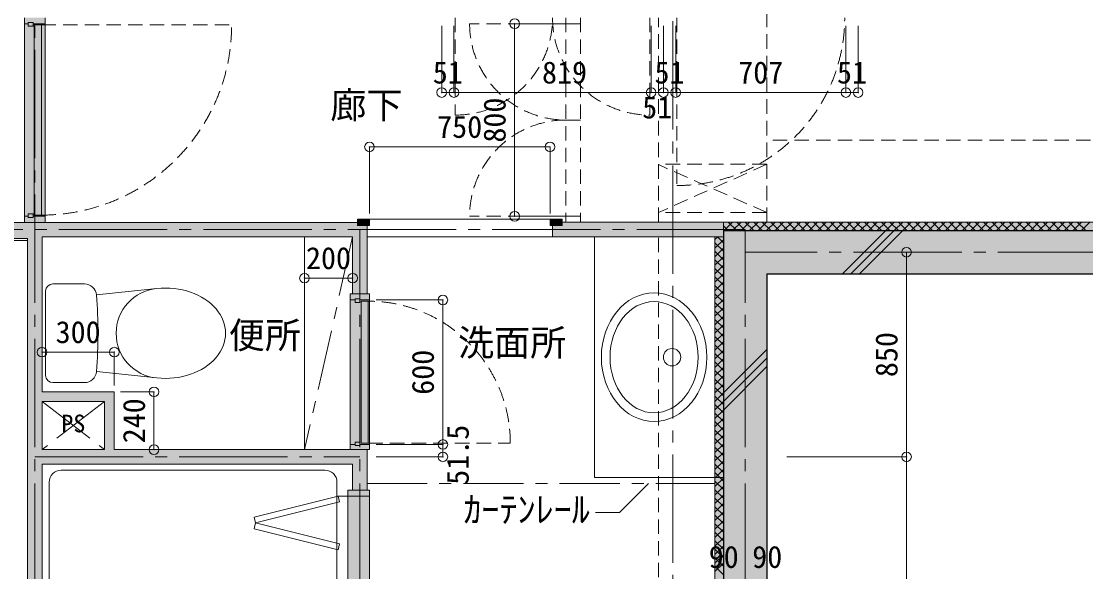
# Model space of a CAD drawing. Units: millimetres at full size, sheet at 1:50. Extents: x -9674 to 9699, y -6794 to 6791.
# Drawn here: x -789 to 3633, y -1408 to 878 of the extents above; entities that cross this region are included whole.
import ezdxf
from ezdxf.enums import TextEntityAlignment as Align

# ---------------------------------------------------------------- set-up
doc = ezdxf.new("R2010")
doc.units = ezdxf.units.MM
doc.header["$LTSCALE"] = 50
doc.header["$PDMODE"] = 32
doc.header["$PDSIZE"] = 40
for name, pattern in [('CHAIN1', [8, 5, -1, 1, -1]), ('CHAIN2', [12, 9, -1, 1, -1]), ('DASHED1', [1.8, 1.2, -0.6])]:
    doc.linetypes.add(name, pattern=pattern)
for name, color, linetype, lineweight in [('1-0_芯', 7, 'CHAIN2', 9), ('1-1_躯体', 2, 'Continuous', 25), ('1-2_間仕切', 3, 'Continuous', 18), ('1-3_建具', 3, 'Continuous', 18), ('1-4_仕上げ', 4, 'Continuous', 9), ('1-5_設備', 7, 'Continuous', 9), ('1-7_その他', 7, 'DASHED1', 9), ('1-8_ハッチ', 4, 'Continuous', 9), ('1-A_文字', 7, 'Continuous', 9), ('1-B_寸法', 7, 'Continuous', 9), ('1-C_梁', 7, 'DASHED1', 9), ('1-D_記号', 7, 'CHAIN1', 9)]:
    doc.layers.add(name, color=color, linetype=linetype, lineweight=lineweight)
for name, color, linetype in [('4-0', 1, 'Continuous'), ('4-2', 4, 'Continuous'), ('4-F', 4, 'Continuous')]:
    doc.layers.add(name, color=color, linetype=linetype)
doc.styles.add('ＭＳ ゴシック', font='')
doc.styles.get('ＭＳ ゴシック').set_extended_font_data('MS Gothic')

msp = doc.modelspace()

# ---------------------------------------------------------------- linework, layer by layer
at = {"layer": '1-0_芯'}
for p, q in [((1917.5, 5079.12), (1917.5, -3890.88)), ((-732.5, -3890.88), (-732.5, 923.12)), ((-3032.5, 13.12), (2217.5, 13.12)), ((617.5, -3890.88), (617.5, 13.12)), ((2217.5, -3890.88), (2217.5, 13.12)), ((8517.5, -80.88), (2217.5, -80.88)), ((-732.5, -930.88), (617.5, -930.88))]:
    msp.add_line(p, q, dxfattribs=at)
at = {"layer": '1-1_躯体'}
for p, q in [((2127.5, 9.12), (6807.5, 9.12)), ((2127.5, 9.12), (2127.5, -2005.88)), ((2307.5, -170.88), (2307.5, -2800.88)), ((2307.5, -170.88), (5182.5, -170.88))]:
    msp.add_line(p, q, dxfattribs=at)
at = {"layer": '1-2_間仕切'}
for p, q in [((-1307.5, 43.12), (607.5, 43.12)), ((647.5, -254.38), (647.5, 30.62)), ((1417.5, -16.88), (1417.5, 30.62)), ((2127.5, 44.12), (1457.5, 44.12)), ((2127.5, 44.12), (2127.5, 9.12)), ((-1307.5, -23.88), (-762.5, -23.88)), ((-762.5, -2430.88), (-762.5, -23.88)), ((-702.5, -16.88), (587.5, -16.88)), ((-702.5, -660.88), (-702.5, -16.88)), ((587.5, -254.38), (587.5, -16.88)), ((2127.5, -16.88), (1417.5, -16.88)), ((-702.5, -660.88), (-402.5, -660.88)), ((-402.5, -660.88), (-402.5, -900.88)), ((-702.5, -900.88), (-702.5, -700.88)), ((-702.5, -700.88), (-442.5, -700.88)), ((-442.5, -700.88), (-442.5, -900.88)), ((-702.5, -900.88), (-442.5, -900.88)), ((-402.5, -900.88), (587.5, -900.88)), ((647.5, -1068.88), (647.5, -900.88)), ((587.5, -1068.88), (587.5, -960.88))]:
    msp.add_line(p, q, dxfattribs=at)
at = {"layer": '1-2_間仕切', "color": 7, "lineweight": 9}
msp.add_line((657.5, -879.38), (657.5, -279.38), dxfattribs=at)
at = {"layer": '1-2_間仕切'}
msp.add_lwpolyline([(-702.5, -2800.88), (-702.5, -960.88), (587.5, -960.88)], dxfattribs=at)
at = {"layer": '1-3_建具'}
for p, q in [((-775, 868.12), (-775, 893.12)), ((-690, 868.12), (-690, 893.12)), ((-760, 868.12), (-775, 868.12)), ((-760, 873.12), (-760, 858.12)), ((-740, 873.12), (-760, 873.12)), ((-740, 858.12), (-760, 858.12)), ((-740, 873.12), (-740, 858.12)), ((-740, 868.12), (-690, 868.12)), ((-705, 863.12), (-735, 863.12)), ((-735, 863.12), (-735, 73.12)), ((-705, 73.12), (-705, 863.12)), ((-775, 43.12), (-775, 68.12)), ((-760, 68.12), (-775, 68.12)), ((-760, 78.12), (-760, 63.12)), ((-740, 78.12), (-760, 78.12)), ((-760, 63.12), (-740, 63.12)), ((-740, 63.12), (-740, 78.12)), ((-740, 68.12), (-690, 68.12)), ((-735, 73.12), (-705, 73.12)), ((-690, 43.12), (-690, 68.12)), ((-690, 43.12), (-775, 43.12)), ((657.5, -254.38), (577.5, -254.38)), ((577.5, -279.38), (577.5, -254.38)), ((657.5, -279.38), (657.5, -254.38)), ((577.5, -279.38), (597.5, -279.38)), ((617.5, -274.38), (597.5, -274.38)), ((597.5, -274.38), (597.5, -289.38)), ((597.5, -289.38), (617.5, -289.38)), ((617.5, -289.38), (617.5, -274.38)), ((617.5, -279.38), (657.5, -279.38)), ((622.5, -284.38), (652.5, -284.38)), ((622.5, -874.38), (622.5, -284.38)), ((652.5, -284.38), (652.5, -874.38)), ((577.5, -879.38), (597.5, -879.38)), ((577.5, -900.88), (577.5, -879.38)), ((617.5, -869.38), (597.5, -869.38)), ((597.5, -869.38), (597.5, -884.38)), ((617.5, -879.38), (657.5, -879.38)), ((652.5, -874.38), (622.5, -874.38)), ((657.5, -900.88), (657.5, -879.38)), ((657.5, -900.88), (577.5, -900.88))]:
    msp.add_line(p, q, dxfattribs=at)
at = {"layer": '1-3_建具', "color": 7, "linetype": 'DASHED1', "lineweight": 9}
for p, q in [((1013.5, 893.12), (1013.5, 488.62)), ((1473.5, 893.12), (1473.5, 43.12)), ((1533.5, 893.12), (1533.5, 43.12)), ((1822.5, 893.12), (1822.5, 488.62)), ((1934.5, 893.12), (1934.5, 196.12)), ((-705, 863.12), (85, 863.12)), ((1473.5, 868.12), (1073.5, 868.12)), ((1473.5, 868.12), (1533.5, 868.12)), ((1473.5, 468.12), (1533.5, 468.12)), ((1473.5, 68.12), (1073.5, 68.12)), ((1533.5, 68.12), (1473.5, 68.12)), ((652.5, -874.38), (1242.5, -874.38))]:
    msp.add_line(p, q, dxfattribs=at)
at = {"layer": '1-3_建具', "color": 7, "lineweight": 9}
for p, q in [((-775, 868.12), (-775, 68.12)), ((-690, 68.12), (-690, 868.12)), ((657.5, 55.62), (1407.5, 55.62)), ((1417.5, -16.88), (647.5, -16.88)), ((577.5, -279.38), (577.5, -879.38)), ((527.5, -1093.88), (178.25, -1181.19)), ((527.5, -1093.88), (178.25, -1181.19)), ((527.5, -1093.88), (178.25, -1181.19)), ((527.5, -1093.88), (178.25, -1181.19)), ((533.56, -1118.13), (527.5, -1093.88)), ((567.5, -1068.88), (657.5, -1068.88)), ((567.5, -1093.88), (567.5, -1068.88)), ((657.5, -1093.88), (567.5, -1093.88)), ((567.5, -1813.88), (567.5, -1093.88)), ((657.5, -1093.88), (657.5, -1068.88)), ((657.5, -1813.88), (657.5, -1093.88)), ((184.31, -1205.45), (533.56, -1118.13)), ((184.31, -1205.45), (178.25, -1181.19)), ((184.31, -1205.45), (178.25, -1229.7)), ((527.5, -1317.01), (178.25, -1229.7)), ((527.5, -1317.01), (178.25, -1229.7)), ((527.5, -1317.01), (178.25, -1229.7)), ((527.5, -1317.01), (178.25, -1229.7)), ((184.31, -1205.45), (533.56, -1292.76)), ((533.56, -1292.76), (527.5, -1317.01))]:
    msp.add_line(p, q, dxfattribs=at)
at = {"layer": '1-3_建具'}
for points in [[(607.5, 30.62), (607.5, 55.62), (657.5, 55.62)], [(607.5, 30.62), (657.5, 30.62), (657.5, 55.62)], [(1457.5, 30.62), (1407.5, 30.62), (1407.5, 55.62)], [(1457.5, 30.62), (1457.5, 55.62), (1407.5, 55.62)], [(597.5, -884.38), (617.5, -884.38), (617.5, -869.38)]]:
    msp.add_lwpolyline(points, dxfattribs=at)
at = {"layer": '1-3_建具', "color": 7, "linetype": 'DASHED1', "lineweight": 9}
for centre, radius, start, end in [((1013.5, 893.12), 404.5, 270, 0), ((1822.5, 893.12), 404.5, 180, 270), ((1934.5, 893.12), 697, 270, 0), ((-705, 863.12), 790, 270, 360), ((1473.5, 868.12), 400, 180, 270), ((1473.5, 68.12), 400, 90, 180), ((652.5, -874.38), 590, 0, 90)]:
    msp.add_arc(centre, radius, start, end, dxfattribs=at)
at = {"layer": '1-4_仕上げ'}
msp.add_line((387.5, -900.88), (387.5, -16.88), dxfattribs=at)
at = {"layer": '1-5_設備'}
for p, q in [((-1307.5, -32.88), (-762.5, -32.88)), ((1592.5, -16.88), (1592.5, -1016.88)), ((-657.5, -212.54), (-526.25, -212.54)), ((-687.5, -592.54), (-687.5, -242.54)), ((-476.41, -258.55), (-225.35, -231.89)), ((-476.41, -576.54), (-225.35, -603.19)), ((-657.5, -622.54), (-526.25, -622.54)), ((472.5, -985.88), (-622.5, -985.88)), ((2127.5, -1016.88), (1592.5, -1016.88)), ((-672.5, -1035.88), (-672.5, -2725.88)), ((522.5, -1035.88), (522.5, -2725.88)), ((527.5, -1093.88), (178.25, -1181.19)), ((567.5, -1093.88), (522.5, -1093.88)), ((527.5, -1317.01), (178.25, -1229.7))]:
    msp.add_line(p, q, dxfattribs=at)
msp.add_circle((1914.26, -516.88), 36, dxfattribs=at)
for centre, radius, start, end in [((-657.5, -242.54), 30, 90, 180), ((-526.25, -262.54), 50, 4.58408, 90), ((-2459.44, -417.54), 1989.39, 355.41591, 4.58408), ((-208.23, -417.54), 186.44, 95.269, 264.73099), ((-657.5, -592.54), 30, 180, 270), ((-526.25, -572.54), 50, 270, 355.41591), ((-622.5, -1035.88), 50, 90, 180), ((472.5, -1035.88), 50, 0, 90)]:
    msp.add_arc(centre, radius, start, end, dxfattribs=at)
msp.add_ellipse((-190.31, -417.54), major_axis=(250, 0), ratio=0.75, start_param=4.5717762, end_param=7.9945941, dxfattribs=at)
for major_axis, ratio in [((0, -267), 0.8202), ((0, -231), 0.7922)]:
    msp.add_ellipse((1839.86, -516.88), major_axis=major_axis, ratio=ratio, dxfattribs=at)
at = {"layer": '1-7_その他'}
for p, q in [((2307.5, 284.12), (1857.5, 83.74)), ((2307.5, 284.12), (1857.5, 284.12)), ((2307.5, 84.12), (1857.5, 282.95)), ((2307.5, 84.12), (1857.5, 84.12))]:
    msp.add_line(p, q, dxfattribs=at)
at = {"layer": '1-7_その他', "color": 4, "linetype": 'CHAIN1'}
for p, q in [((587.5, -16.88), (387.5, -900.88)), ((-702.5, -700.88), (-442.5, -900.88)), ((-442.5, -700.88), (-702.5, -900.88))]:
    msp.add_line(p, q, dxfattribs=at)
at = {"layer": '1-8_ハッチ'}
for p, q in [((2127.5, 44.12), (5632.5, 44.12)), ((2127.5, 41.53), (2130.09, 44.12)), ((2127.5, 29.18), (2147.55, 9.12)), ((2130.44, 9.12), (2165.44, 44.12)), ((2147.91, 44.12), (2182.91, 9.12)), ((2165.8, 9.12), (2200.8, 44.12)), ((2183.27, 44.12), (2218.27, 9.12)), ((2201.15, 9.12), (2236.15, 44.12)), ((2218.62, 44.12), (2253.62, 9.12)), ((2236.51, 9.12), (2271.51, 44.12)), ((2253.98, 44.12), (2288.98, 9.12)), ((2271.86, 9.12), (2306.86, 44.12)), ((2289.33, 44.12), (2324.33, 9.12)), ((2307.22, 9.12), (2342.22, 44.12)), ((2324.69, 44.12), (2359.69, 9.12)), ((2342.57, 9.12), (2377.57, 44.12)), ((2360.04, 44.12), (2395.04, 9.12)), ((2377.93, 9.12), (2412.93, 44.12)), ((2395.4, 44.12), (2430.4, 9.12)), ((2413.28, 9.12), (2448.28, 44.12)), ((2430.75, 44.12), (2465.75, 9.12)), ((2448.64, 9.12), (2483.64, 44.12)), ((2466.11, 44.12), (2501.11, 9.12)), ((2483.99, 9.12), (2518.99, 44.12)), ((2501.46, 44.12), (2536.46, 9.12)), ((2519.35, 9.12), (2554.35, 44.12)), ((2536.82, 44.12), (2571.82, 9.12)), ((2554.71, 9.12), (2589.71, 44.12)), ((2572.17, 44.12), (2607.17, 9.12)), ((2590.06, 9.12), (2625.06, 44.12)), ((2607.53, 44.12), (2642.53, 9.12)), ((2622.19, -170.88), (2802.19, 9.12)), ((2625.42, 9.12), (2660.42, 44.12)), ((2642.88, 44.12), (2677.88, 9.12)), ((2657.55, -170.88), (2837.55, 9.12)), ((2660.77, 9.12), (2695.77, 44.12)), ((2678.24, 44.12), (2713.24, 9.12)), ((2692.9, -170.88), (2872.9, 9.12)), ((2696.13, 9.12), (2731.13, 44.12)), ((2713.6, 44.12), (2748.6, 9.12)), ((2731.48, 9.12), (2766.48, 44.12)), ((2748.95, 44.12), (2783.95, 9.12)), ((2766.84, 9.12), (2801.84, 44.12)), ((2784.31, 44.12), (2819.31, 9.12)), ((2802.19, 9.12), (2837.19, 44.12)), ((2819.66, 44.12), (2854.66, 9.12)), ((2837.55, 9.12), (2872.55, 44.12)), ((2855.02, 44.12), (2890.02, 9.12)), ((2872.9, 9.12), (2907.9, 44.12)), ((2890.37, 44.12), (2925.37, 9.12)), ((2908.26, 9.12), (2943.26, 44.12)), ((2925.73, 44.12), (2960.73, 9.12)), ((2943.61, 9.12), (2978.61, 44.12)), ((2961.08, 44.12), (2996.08, 9.12)), ((2978.97, 9.12), (3013.97, 44.12)), ((2996.44, 44.12), (3031.44, 9.12)), ((3014.32, 9.12), (3049.32, 44.12)), ((3031.79, 44.12), (3066.79, 9.12)), ((3049.68, 9.12), (3084.68, 44.12)), ((3067.15, 44.12), (3102.15, 9.12)), ((3085.04, 9.12), (3120.04, 44.12)), ((3102.5, 44.12), (3137.5, 9.12)), ((3120.39, 9.12), (3155.39, 44.12)), ((3137.86, 44.12), (3172.86, 9.12)), ((3155.75, 9.12), (3190.75, 44.12)), ((3173.21, 44.12), (3208.21, 9.12)), ((3191.1, 9.12), (3226.1, 44.12)), ((3208.57, 44.12), (3243.57, 9.12)), ((3226.46, 9.12), (3261.46, 44.12)), ((3243.93, 44.12), (3278.93, 9.12)), ((3261.81, 9.12), (3296.81, 44.12)), ((3279.28, 44.12), (3314.28, 9.12)), ((3297.17, 9.12), (3332.17, 44.12)), ((3314.64, 44.12), (3349.64, 9.12)), ((3332.52, 9.12), (3367.52, 44.12)), ((3349.99, 44.12), (3384.99, 9.12)), ((3367.88, 9.12), (3402.88, 44.12)), ((3385.35, 44.12), (3420.35, 9.12)), ((3403.23, 9.12), (3438.23, 44.12)), ((3420.7, 44.12), (3455.7, 9.12)), ((3438.59, 9.12), (3473.59, 44.12)), ((3456.06, 44.12), (3491.06, 9.12)), ((3473.94, 9.12), (3508.94, 44.12)), ((3491.41, 44.12), (3526.41, 9.12)), ((3509.3, 9.12), (3544.3, 44.12)), ((3526.77, 44.12), (3561.77, 9.12)), ((3544.65, 9.12), (3579.65, 44.12)), ((3562.12, 44.12), (3597.12, 9.12)), ((3580.01, 9.12), (3615.01, 44.12)), ((3597.48, 44.12), (3632.48, 9.12)), ((3615.37, 9.12), (3650.37, 44.12)), ((2092.5, -28.82), (2104.44, -16.88)), ((2092.5, -16.88), (2092.5, -1970.88)), ((2092.5, -64.18), (2127.5, -29.18)), ((2092.5, -41.89), (2127.5, -76.89)), ((2102.84, -16.88), (2127.5, -41.53)), ((2092.5, -99.53), (2127.5, -64.53)), ((2092.5, -77.25), (2127.5, -112.25)), ((2092.5, -134.89), (2127.5, -99.89)), ((2092.5, -112.6), (2127.5, -147.6)), ((2092.5, -170.24), (2127.5, -135.24)), ((2092.5, -147.96), (2127.5, -182.96)), ((2092.5, -205.6), (2127.5, -170.6)), ((2092.5, -183.31), (2127.5, -218.31)), ((2092.5, -240.95), (2127.5, -205.95)), ((2092.5, -218.67), (2127.5, -253.67)), ((2092.5, -276.31), (2127.5, -241.31)), ((2092.5, -254.02), (2127.5, -289.02)), ((2092.5, -311.66), (2127.5, -276.66)), ((2092.5, -289.38), (2127.5, -324.38)), ((2092.5, -347.02), (2127.5, -312.02)), ((2092.5, -324.73), (2127.5, -359.73)), ((2092.5, -382.37), (2127.5, -347.37)), ((2092.5, -360.09), (2127.5, -395.09)), ((2092.5, -417.73), (2127.5, -382.73)), ((2092.5, -395.44), (2127.5, -430.44)), ((2092.5, -453.08), (2127.5, -418.08)), ((2092.5, -430.8), (2127.5, -465.8)), ((2092.5, -488.44), (2127.5, -453.44)), ((2092.5, -466.15), (2127.5, -501.15)), ((2127.5, -665.57), (2307.5, -485.57)), ((2092.5, -523.8), (2127.5, -488.8)), ((2092.5, -501.51), (2127.5, -536.51)), ((2092.5, -559.15), (2127.5, -524.15)), ((2127.5, -700.93), (2307.5, -520.93)), ((2092.5, -536.86), (2127.5, -571.86)), ((2092.5, -594.51), (2127.5, -559.51)), ((2092.5, -572.22), (2127.5, -607.22)), ((2127.5, -736.28), (2307.5, -556.28)), ((2092.5, -629.86), (2127.5, -594.86)), ((2092.5, -607.58), (2127.5, -642.58)), ((2092.5, -665.22), (2127.5, -630.22)), ((2092.5, -642.93), (2127.5, -677.93)), ((2092.5, -700.57), (2127.5, -665.57)), ((2092.5, -678.29), (2127.5, -713.29)), ((2092.5, -735.93), (2127.5, -700.93)), ((2092.5, -713.64), (2127.5, -748.64)), ((2092.5, -771.28), (2127.5, -736.28)), ((2092.5, -749), (2127.5, -784)), ((2092.5, -806.64), (2127.5, -771.64)), ((2092.5, -784.35), (2127.5, -819.35)), ((2092.5, -841.99), (2127.5, -806.99)), ((2092.5, -819.71), (2127.5, -854.71)), ((2092.5, -877.35), (2127.5, -842.35)), ((2092.5, -855.06), (2127.5, -890.06)), ((2092.5, -912.7), (2127.5, -877.7)), ((2092.5, -890.42), (2127.5, -925.42)), ((2092.5, -948.06), (2127.5, -913.06)), ((2092.5, -925.77), (2127.5, -960.77)), ((2092.5, -983.41), (2127.5, -948.41)), ((2092.5, -961.13), (2127.5, -996.13)), ((2092.5, -1018.77), (2127.5, -983.77)), ((2092.5, -996.48), (2127.5, -1031.48)), ((2092.5, -1054.13), (2127.5, -1019.13)), ((2092.5, -1031.84), (2127.5, -1066.84)), ((2092.5, -1089.48), (2127.5, -1054.48)), ((2092.5, -1067.2), (2127.5, -1102.2)), ((2092.5, -1124.84), (2127.5, -1089.84)), ((2092.5, -1102.55), (2127.5, -1137.55)), ((2092.5, -1160.19), (2127.5, -1125.19)), ((2092.5, -1137.91), (2127.5, -1172.91)), ((2092.5, -1195.55), (2127.5, -1160.55)), ((2092.5, -1173.26), (2127.5, -1208.26)), ((2092.5, -1230.9), (2127.5, -1195.9)), ((2092.5, -1208.62), (2127.5, -1243.62)), ((2092.5, -1266.26), (2127.5, -1231.26)), ((2092.5, -1243.97), (2127.5, -1278.97)), ((2092.5, -1301.61), (2127.5, -1266.61)), ((2092.5, -1279.33), (2127.5, -1314.33)), ((2092.5, -1336.97), (2127.5, -1301.97)), ((2092.5, -1314.68), (2127.5, -1349.68)), ((2092.5, -1372.32), (2127.5, -1337.32)), ((2092.5, -1350.04), (2127.5, -1385.04)), ((2092.5, -1407.68), (2127.5, -1372.68)), ((2092.5, -1385.39), (2127.5, -1420.39))]:
    msp.add_line(p, q, dxfattribs=at)
at = {"layer": '1-A_文字'}
for q in [(1816.21, -1041.88), (1596.27, -1161.81)]:
    msp.add_line((1696.27, -1161.81), q, dxfattribs=at)
at = {"layer": '1-B_寸法'}
for p, q in [((957.5, 859.11), (957.5, 582.23)), ((1008.5, 859.11), (1008.5, 582.23)), ((1260.37, 868.12), (1260.37, 68.12)), ((1260.37, 868.12), (1445.82, 868.12)), ((1827.5, 859.11), (1827.5, 582.23)), ((1878.5, 859.11), (1878.5, 582.23)), ((1929.5, 859.11), (1929.5, 582.23)), ((2636.5, 859.11), (2636.5, 582.23)), ((2687.5, 859.11), (2687.5, 582.23)), ((957.5, 582.23), (1008.5, 582.23)), ((1008.5, 582.23), (1827.5, 582.23)), ((1827.5, 582.23), (1878.5, 582.23)), ((1878.5, 582.23), (1929.5, 582.23)), ((1929.5, 582.23), (2636.5, 582.23)), ((2636.5, 582.23), (2687.5, 582.23)), ((1407.5, 79.63), (1407.5, 356.51)), ((1260.37, 68.12), (1445.82, 68.12)), ((2888.33, -80.88), (2888.33, -930.88)), ((587.5, -188.7), (387.5, -188.7)), ((685.65, -279.38), (962.5, -279.38)), ((-402.5, -495.94), (-702.5, -495.94)), ((-402.5, -634.95), (-402.5, -495.94)), ((962.5, -879.38), (962.5, -930.88)), ((685.65, -930.88), (962.5, -930.88)), ((2390.6, -930.88), (2888.33, -930.88)), ((2888.33, -930.88), (2888.33, -2890.88))]:
    msp.add_line(p, q, dxfattribs=at)
for points in [[(657.5, 79.63), (657.5, 356.51), (1407.5, 356.51)], [(685.65, -879.38), (962.5, -879.38), (962.5, -279.38)], [(-376.57, -660.88), (-237.56, -660.88), (-237.56, -900.88)]]:
    msp.add_lwpolyline(points, dxfattribs=at)
at = {"layer": '1-B_寸法', "color": 3}
for p in [(1260.37, 868.12), (957.5, 582.23), (1008.5, 582.23), (1827.5, 582.23), (1878.5, 582.23), (1929.5, 582.23), (2636.5, 582.23), (2687.5, 582.23), (657.5, 356.51), (1407.5, 356.51), (1260.37, 68.12), (2888.33, -80.88), (387.5, -188.7), (587.5, -188.7), (962.5, -279.38), (-702.5, -495.94), (-402.5, -495.94), (-237.56, -660.88), (-237.56, -900.88), (962.5, -879.38), (962.5, -930.88), (2888.33, -930.88)]:
    msp.add_point(p, dxfattribs=at)
at = {"layer": '1-C_梁'}
for p, q in [((2307.5, 44.12), (2307.5, 1493.12)), ((1857.5, 44.12), (1857.5, 893.12)), ((5632.5, 384.12), (2307.5, 384.12)), ((1857.5, -1970.88), (1857.5, -16.88))]:
    msp.add_line(p, q, dxfattribs=at)
at = {"layer": '1-D_記号'}
msp.add_line((647.5, -1041.88), (2092.5, -1041.88), dxfattribs=at)
at = {"layer": '4-0'}
for points in [[(6807.5, 9.12), (6687.5, -170.88), (2127.5, 9.12), (2307.5, -170.88)], [(2307.5, -2800.88), (2307.5, -170.88), (2127.5, 9.12)], [(2307.5, -2800.88), (2127.5, 9.12), (2127.5, -2005.88)]]:
    msp.add_solid(points, dxfattribs=at)
at = {"layer": '4-2'}
for points in [[(-775, 893.12), (-690, 893.12), (-775, 43.12), (-690, 43.12)], [(607.5, 55.62), (607.5, 30.62), (657.5, 55.62), (657.5, 30.62)], [(1407.5, 55.62), (1407.5, 30.62), (1457.5, 55.62), (1457.5, 30.62)], [(607.5, 43.12), (-1307.5, 43.12), (-1307.5, -23.88)], [(607.5, 43.12), (-1307.5, -23.88), (-702.5, -16.88)], [(607.5, 43.12), (-702.5, -16.88), (587.5, -16.88)], [(587.5, -254.38), (607.5, 30.62), (607.5, 43.12)], [(607.5, 43.12), (587.5, -16.88), (587.5, -254.38)], [(587.5, -254.38), (647.5, -254.38), (647.5, 30.62)], [(587.5, -254.38), (647.5, 30.62), (607.5, 30.62)], [(1417.5, 30.62), (1417.5, -16.88), (2127.5, -16.88)], [(2127.5, -16.88), (1457.5, 30.62), (1417.5, 30.62)], [(2127.5, -16.88), (2127.5, 44.12), (1457.5, 44.12)], [(2127.5, -16.88), (1457.5, 44.12), (1457.5, 30.62)], [(-1307.5, -23.88), (-762.5, -23.88), (-702.5, -16.88)], [(-702.5, -16.88), (-762.5, -23.88), (-762.5, -2800.88)], [(-702.5, -16.88), (-762.5, -2800.88), (-702.5, -700.88)], [(577.5, -900.88), (657.5, -900.88), (577.5, -254.38), (657.5, -254.38)], [(-702.5, -660.88), (-702.5, -700.88), (-442.5, -700.88)], [(-702.5, -660.88), (-442.5, -700.88), (-402.5, -660.88)], [(-442.5, -900.88), (-402.5, -900.88), (-402.5, -660.88)], [(-442.5, -700.88), (-442.5, -900.88), (-402.5, -660.88)], [(-762.5, -2800.88), (-702.5, -900.88), (-702.5, -700.88)], [(-762.5, -2800.88), (-702.5, -960.88), (-702.5, -900.88)], [(-702.5, -900.88), (-702.5, -960.88), (587.5, -960.88)], [(647.5, -900.88), (-702.5, -900.88), (587.5, -960.88)], [(587.5, -1068.88), (647.5, -1068.88), (647.5, -900.88)], [(647.5, -900.88), (587.5, -960.88), (587.5, -1068.88)], [(-762.5, -2800.88), (-702.5, -2800.88), (-702.5, -960.88)], [(567.5, -1068.88), (657.5, -1068.88), (567.5, -1838.88), (657.5, -1838.88)]]:
    msp.add_solid(points, dxfattribs=at)
at = {"layer": '4-F'}
for points in [[(2127.5, 44.12), (2127.5, 9.12), (5632.5, 44.12), (5632.5, 9.12)], [(2092.5, -1895.88), (2127.5, -1930.88), (2092.5, -16.88), (2127.5, -16.88)]]:
    msp.add_solid(points, dxfattribs=at)

# ---------------------------------------------------------------- texts
at = {"layer": '1-A_文字', "style": 'ＭＳ ゴシック'}
for s, height, p in [('廊下', 110, (494.59, 441.72)), ('便所', 110, (73.18, -513.8)), ('洗面所', 110, (1025.05, -544.43)), ('PS', 73.31, (-622.5, -850.88)), ('ｶｰﾃﾝﾚｰﾙ', 110, (1047.71, -1237.15))]:
    msp.add_text(s, height=height, dxfattribs=at).set_placement(p, align=Align.BOTTOM_LEFT)
at = {"layer": '1-B_寸法', "style": 'ＭＳ ゴシック'}
for s, p in [('51', (920.5, 592.23)), ('819', (1374.25, 592.23)), ('51', (1841.5, 592.23)), ('707', (2189.25, 592.23)), ('51', (2599.5, 592.23)), ('51', (1790.5, 447.23)), ('750', (938.75, 366.51)), ('200', (393.75, -178.7)), ('300', (-646.25, -485.94)), ('90', (2066.63, -1419.58)), ('90', (2247.47, -1419.58))]:
    msp.add_text(s, height=91.64, dxfattribs=at).set_placement(p, align=Align.BOTTOM_LEFT)
for s, p in [('800', (1250.37, 374.37)), ('850', (2878.33, -599.63)), ('600', (952.5, -673.13)), ('240', (-247.56, -874.63)), ('51.5', (1097.5, -1046.81))]:
    msp.add_text(s, height=91.64, rotation=90, dxfattribs=at).set_placement(p, align=Align.BOTTOM_LEFT)

doc.saveas('drawing.dxf')
